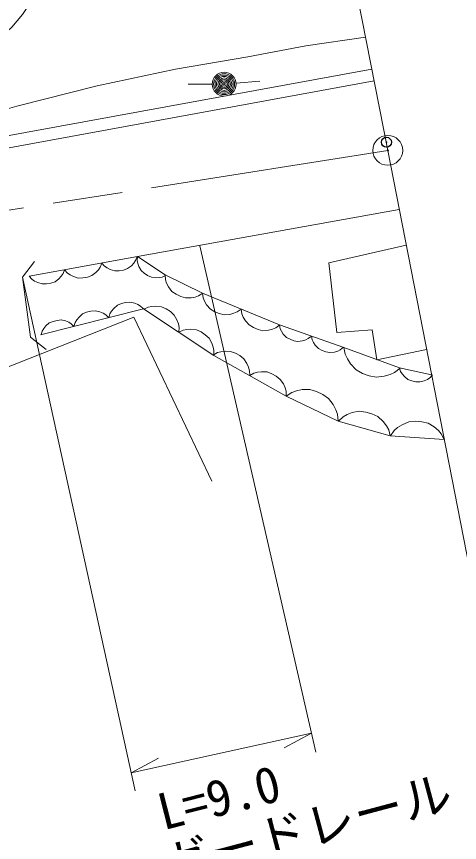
# Model space of a CAD drawing. Units: millimetres, scale not verified. Extents: x 40000 to 680000, y 20000 to 380000.
# Drawn here: x 542072 to 564299, y 243661 to 285102 of the extents above; entities that cross this region are included whole.
import ezdxf
from ezdxf.enums import TextEntityAlignment as Align

# ---------------------------------------------------------------- set-up
doc = ezdxf.new("R2010")
doc.units = ezdxf.units.MM
doc.header["$LTSCALE"] = 1000
doc.header["$PDMODE"] = 32
doc.header["$PDSIZE"] = 500
doc.linetypes.add('CHAIN', pattern=[18.5, 12, -1.5, 3.5, -1.5])
for name, color, linetype, lineweight in [('M-BGD', 7, 'Continuous', 13), ('M-BMK', 2, 'CHAIN', 13), ('M-BMK-OTRS', 5, 'Continuous', 13), ('M-BMK-SRVR', 3, 'Continuous', 13), ('M-STR-HTXT', 7, 'Continuous', 13)]:
    doc.layers.add(name, color=color, linetype=linetype, lineweight=lineweight)
doc.layers.add('M-OTRS', color=6, linetype='Continuous')
doc.styles.add('ＭＳ ゴシック', font='')
doc.styles.get('ＭＳ ゴシック').set_extended_font_data('MS Gothic')

msp = doc.modelspace()

# ---------------------------------------------------------------- linework, layer by layer
at = {"layer": 'M-BGD'}
for p, q in [((556585, 283624), (559585, 284064)), ((553677, 283079), (556585, 283624)), ((550048, 282461), (553677, 283079)), ((559899, 282465), (535444, 277979)), ((546122, 281624), (550048, 282461)), ((560014, 281877), (535553, 277389)), ((553088, 281759), (554284, 281856)), ((542087, 280607), (546122, 281624)), ((551890, 281710), (550690, 281710)), ((535275, 278649), (542087, 280607)), ((548140, 273057), (561278, 275428)), ((561629, 273628), (557741, 272742)), ((542978, 272814), (542369, 272021)), ((548140, 273057), (542710, 272078)), ((546273, 272527), (546351, 272734)), ((546351, 272734), (546489, 272577)), ((547839, 272600), (547961, 272732)), ((547961, 272732), (548048, 272858)), ((548048, 272858), (548123, 273054)), ((548140, 273057), (548130, 272859)), ((548130, 272859), (548159, 272718)), ((548140, 273057), (549526, 272134)), ((548159, 272718), (548215, 272557)), ((557741, 272742), (558150, 269243)), ((544407, 272201), (544481, 272397)), ((544481, 272397), (544627, 272230)), ((546051, 272256), (546181, 272395)), ((546181, 272395), (546273, 272527)), ((546489, 272577), (546615, 272489)), ((546615, 272489), (546776, 272409)), ((546776, 272409), (547008, 272341)), ((547008, 272341), (547227, 272344)), ((547227, 272344), (547439, 272382)), ((547439, 272382), (547645, 272456)), ((547645, 272456), (547839, 272600)), ((548215, 272557), (548329, 272359)), ((548329, 272359), (548480, 272218)), ((542369, 272021), (542767, 269010)), ((542710, 272078), (542848, 271920)), ((542848, 271920), (542974, 271832)), ((544004, 271799), (544197, 271943)), ((544197, 271943), (544320, 272075)), ((544320, 272075), (544407, 272201)), ((544627, 272230), (544760, 272138)), ((544760, 272138), (544930, 272053)), ((544930, 272053), (545174, 271982)), ((545174, 271982), (545405, 271985)), ((545405, 271985), (545630, 272025)), ((545630, 272025), (545847, 272103)), ((545847, 272103), (546051, 272256)), ((548480, 272218), (548650, 272105)), ((548650, 272105), (548838, 272020)), ((548838, 272020), (549065, 271992)), ((549065, 271992), (549234, 272002)), ((549234, 272002), (549376, 272030)), ((549376, 272030), (549555, 272115)), ((549526, 272134), (551400, 271226)), ((549526, 272134), (549548, 271890)), ((549548, 271890), (549606, 271722)), ((542974, 271832), (543135, 271752)), ((543135, 271752), (543366, 271684)), ((543366, 271684), (543585, 271687)), ((543585, 271687), (543798, 271725)), ((543798, 271725), (544004, 271799)), ((549606, 271722), (549702, 271535)), ((549702, 271535), (549874, 271312)), ((549874, 271312), (550082, 271164)), ((550082, 271164), (550309, 271054)), ((550309, 271054), (550554, 270982)), ((550836, 270986), (551042, 271026)), ((551042, 271026), (551211, 271084)), ((551211, 271084), (551416, 271218)), ((551400, 271226), (555263, 269635)), ((551400, 271226), (551437, 270983)), ((547137, 270619), (546954, 270461)), ((547337, 270707), (547137, 270619)), ((547547, 270760), (547337, 270707)), ((547765, 270778), (547547, 270760)), ((548001, 270726), (547765, 270778)), ((548167, 270657), (548001, 270726)), ((548298, 270578), (548167, 270657)), ((550554, 270982), (550836, 270986)), ((551437, 270983), (551505, 270819)), ((551505, 270819), (551613, 270638)), ((551613, 270638), (551798, 270426)), ((543278, 269124), (548447, 270430)), ((545592, 270266), (545391, 270178)), ((545801, 270319), (545592, 270266)), ((546020, 270337), (545801, 270319)), ((546256, 270285), (546020, 270337)), ((546422, 270216), (546256, 270285)), ((546553, 270137), (546422, 270216)), ((546840, 270321), (546762, 270190)), ((546954, 270461), (546840, 270321)), ((548447, 270430), (548298, 270578)), ((548447, 270430), (551968, 268102)), ((548686, 270524), (548465, 270418)), ((548861, 270560), (548686, 270524)), ((549070, 270572), (548861, 270560)), ((549350, 270538), (549070, 270572)), ((549583, 270434), (549350, 270538)), ((549793, 270295), (549583, 270434)), ((549980, 270121), (549793, 270295)), ((551798, 270426), (552015, 270291)), ((552015, 270291), (552248, 270195)), ((552778, 270159), (552981, 270211)), ((552981, 270211), (553146, 270280)), ((553146, 270280), (553342, 270426)), ((553342, 270426), (553379, 270184)), ((539423, 266652), (547966, 270014)), ((543909, 269809), (543719, 269726)), ((544106, 269859), (543909, 269809)), ((544312, 269876), (544106, 269859)), ((544535, 269827), (544312, 269876)), ((544692, 269762), (544535, 269827)), ((545095, 269880), (545017, 269749)), ((545208, 270020), (545095, 269880)), ((545391, 270178), (545208, 270020)), ((546702, 269989), (546553, 270137)), ((546762, 270190), (546702, 269989)), ((547966, 270014), (551873, 261790)), ((550121, 269877), (549980, 270121)), ((550192, 269679), (550121, 269877)), ((552248, 270195), (552497, 270138)), ((552497, 270138), (552778, 270159)), ((553379, 270184), (553447, 270019)), ((553447, 270019), (553555, 269839)), ((553555, 269839), (553740, 269626)), ((543439, 269445), (543366, 269321)), ((543546, 269578), (543439, 269445)), ((543719, 269726), (543546, 269578)), ((544816, 269688), (544692, 269762)), ((544956, 269548), (544816, 269688)), ((545017, 269749), (544956, 269548)), ((550227, 269505), (550192, 269679)), ((550217, 269260), (550227, 269505)), ((550612, 269401), (550438, 269366)), ((550822, 269414), (550612, 269401)), ((551101, 269380), (550822, 269414)), ((551335, 269276), (551101, 269380)), ((553740, 269626), (553957, 269492)), ((553957, 269492), (554190, 269396)), ((554190, 269396), (554439, 269339)), ((554720, 269359), (554923, 269412)), ((554923, 269412), (555087, 269480)), ((555087, 269480), (555284, 269626)), ((555263, 269635), (558500, 268499)), ((555263, 269635), (555303, 269441)), ((555303, 269441), (555365, 269311)), ((558150, 269243), (559923, 269380)), ((559923, 269380), (560150, 267880)), ((542767, 269010), (543560, 268402)), ((543366, 269321), (543308, 269132)), ((550438, 269366), (550217, 269260)), ((551545, 269137), (551335, 269276)), ((551732, 268963), (551545, 269137)), ((551873, 268719), (551732, 268963)), ((554439, 269339), (554720, 269359)), ((555365, 269311), (555460, 269170)), ((555460, 269170), (555618, 269006)), ((555618, 269006), (555800, 268906)), ((556714, 268946), (556867, 269072)), ((556867, 269072), (556907, 268878)), ((551943, 268521), (551873, 268719)), ((555800, 268906), (555992, 268839)), ((555992, 268839), (556196, 268803)), ((556196, 268803), (556422, 268832)), ((556422, 268832), (556584, 268883)), ((556584, 268883), (556714, 268946)), ((556907, 268878), (556969, 268748)), ((556969, 268748), (557064, 268607)), ((557064, 268607), (557222, 268443)), ((551979, 268346), (551943, 268521)), ((552156, 268237), (551943, 268116)), ((551968, 268102), (551979, 268346)), ((552327, 268285), (552156, 268237)), ((552535, 268313), (552327, 268285)), ((552817, 268299), (552535, 268313)), ((553057, 268212), (552817, 268299)), ((553277, 268088), (553057, 268212)), ((557222, 268443), (557404, 268343)), ((557404, 268343), (557596, 268276)), ((557596, 268276), (557800, 268240)), ((557800, 268240), (558026, 268269)), ((558026, 268269), (558188, 268320)), ((558188, 268320), (558318, 268383)), ((558318, 268383), (558471, 268509)), ((558500, 268499), (561283, 267477)), ((558500, 268499), (558566, 268156)), ((558566, 268156), (558673, 267924)), ((560150, 267880), (562650, 268399)), ((551968, 268102), (555603, 266057)), ((553476, 267928), (553277, 268088)), ((553634, 267695), (553476, 267928)), ((558673, 267924), (558836, 267673)), ((553718, 267503), (553634, 267695)), ((553766, 267331), (553718, 267503)), ((553773, 267086), (553766, 267331)), ((558836, 267673), (559112, 267380)), ((559112, 267380), (559429, 267199)), ((561044, 267245), (561316, 267465)), ((561283, 267477), (562898, 267130)), ((561283, 267477), (561347, 267289)), ((553986, 267208), (553773, 267086)), ((554157, 267256), (553986, 267208)), ((554366, 267283), (554157, 267256)), ((554647, 267269), (554366, 267283)), ((554887, 267182), (554647, 267269)), ((555107, 267059), (554887, 267182)), ((555306, 266899), (555107, 267059)), ((555464, 266665), (555306, 266899)), ((559429, 267199), (559767, 267075)), ((559767, 267075), (560125, 267007)), ((560125, 267007), (560525, 267052)), ((560525, 267052), (560813, 267138)), ((560813, 267138), (561044, 267245)), ((561347, 267289), (561426, 267168)), ((561426, 267168), (561537, 267040)), ((561537, 267040), (561715, 266897)), ((561715, 266897), (561907, 266821)), ((562534, 266825), (562689, 266896)), ((562689, 266896), (562810, 266975)), ((562810, 266975), (562945, 267119)), ((555549, 266473), (555464, 266665)), ((555597, 266302), (555549, 266473)), ((561907, 266821), (562107, 266778)), ((562107, 266778), (562313, 266768)), ((562313, 266768), (562534, 266825)), ((555603, 266057), (555597, 266302)), ((555882, 266245), (555600, 266058)), ((555603, 266057), (558216, 264807)), ((556114, 266327), (555882, 266245)), ((556398, 266384), (556114, 266327)), ((556788, 266391), (556398, 266384)), ((557126, 266293), (556788, 266391)), ((557440, 266143), (557126, 266293)), ((557729, 265940), (557440, 266143)), ((557968, 265633), (557729, 265940)), ((558102, 265376), (557968, 265633)), ((558184, 265144), (558102, 265376)), ((558912, 265228), (558660, 265131)), ((559268, 265296), (558912, 265228)), ((559594, 265260), (559268, 265296)), ((559906, 265171), (559594, 265260)), ((558216, 264807), (558184, 265144)), ((558460, 265019), (558231, 264803)), ((558660, 265131), (558460, 265019)), ((560203, 265031), (559906, 265171)), ((560471, 264787), (560203, 265031)), ((558216, 264807), (560829, 264069)), ((560635, 264573), (560471, 264787)), ((560746, 264373), (560635, 264573)), ((561191, 264477), (561018, 264326)), ((561417, 264624), (561191, 264477)), ((561752, 264763), (561417, 264624)), ((562079, 264795), (561752, 264763)), ((562402, 264772), (562079, 264795)), ((562721, 264696), (562402, 264772)), ((563034, 264512), (562721, 264696)), ((563238, 264336), (563034, 264512)), ((560829, 264069), (560746, 264373)), ((560829, 264069), (563531, 263883)), ((561018, 264326), (560838, 264068)), ((563388, 264163), (563238, 264336)), ((563531, 263883), (563388, 264163))]:
    msp.add_line(p, q, dxfattribs=at)
msp.add_lwpolyline([(526598, 281570), (527572, 281282), (528747, 281059), (529494, 281049), (530288, 281154), (532382, 281702), (534399, 282101), (536169, 282250), (537952, 282502), (538783, 282732), (539714, 283105), (540404, 283468), (541230, 284033), (541831, 284566), (542380, 285198), (542817, 285877), (543127, 286605), (543291, 287387), (543362, 288340), (543352, 289143), (543216, 290006), (542899, 291036)], dxfattribs=at)
for radius in [600, 528, 456, 384, 312, 240, 168, 96, 24]:
    msp.add_circle((552490, 281710), radius, dxfattribs=at)
at = {"layer": 'M-BMK'}
msp.add_line((560700, 278388), (507113, 269917), dxfattribs=at)
at = {"layer": 'M-BMK-OTRS'}
for q in [(555181, 306478), (565500, 253800)]:
    msp.add_line((560700, 278388), q, dxfattribs=at)
at = {"layer": 'M-BMK-SRVR'}
for radius in [750, 30]:
    msp.add_circle((560700, 278388), radius, dxfattribs=at)
at = {"layer": 'M-OTRS'}
msp.add_point((560634, 278795), dxfattribs=at)
at = {"layer": 'M-STR-HTXT'}
for p, q in [((551269, 273597), (557096, 248185)), ((542369, 272021), (548021, 246256)), ((547824, 247156), (556875, 249145)), ((556875, 249145), (555501, 248413)), ((547824, 247156), (549198, 247888))]:
    msp.add_line(p, q, dxfattribs=at)

# ---------------------------------------------------------------- texts
at = {"layer": 'M-STR-HTXT', "style": 'ＭＳ ゴシック'}
for s, rotation, p in [('L=9.0', 14.2, (549567, 243736)), ('ガードレール', 14.9, (549725, 240992))]:
    msp.add_text(s, height=1833, rotation=rotation, dxfattribs=at).set_placement(p, align=Align.BOTTOM_LEFT)

doc.saveas('drawing.dxf')
